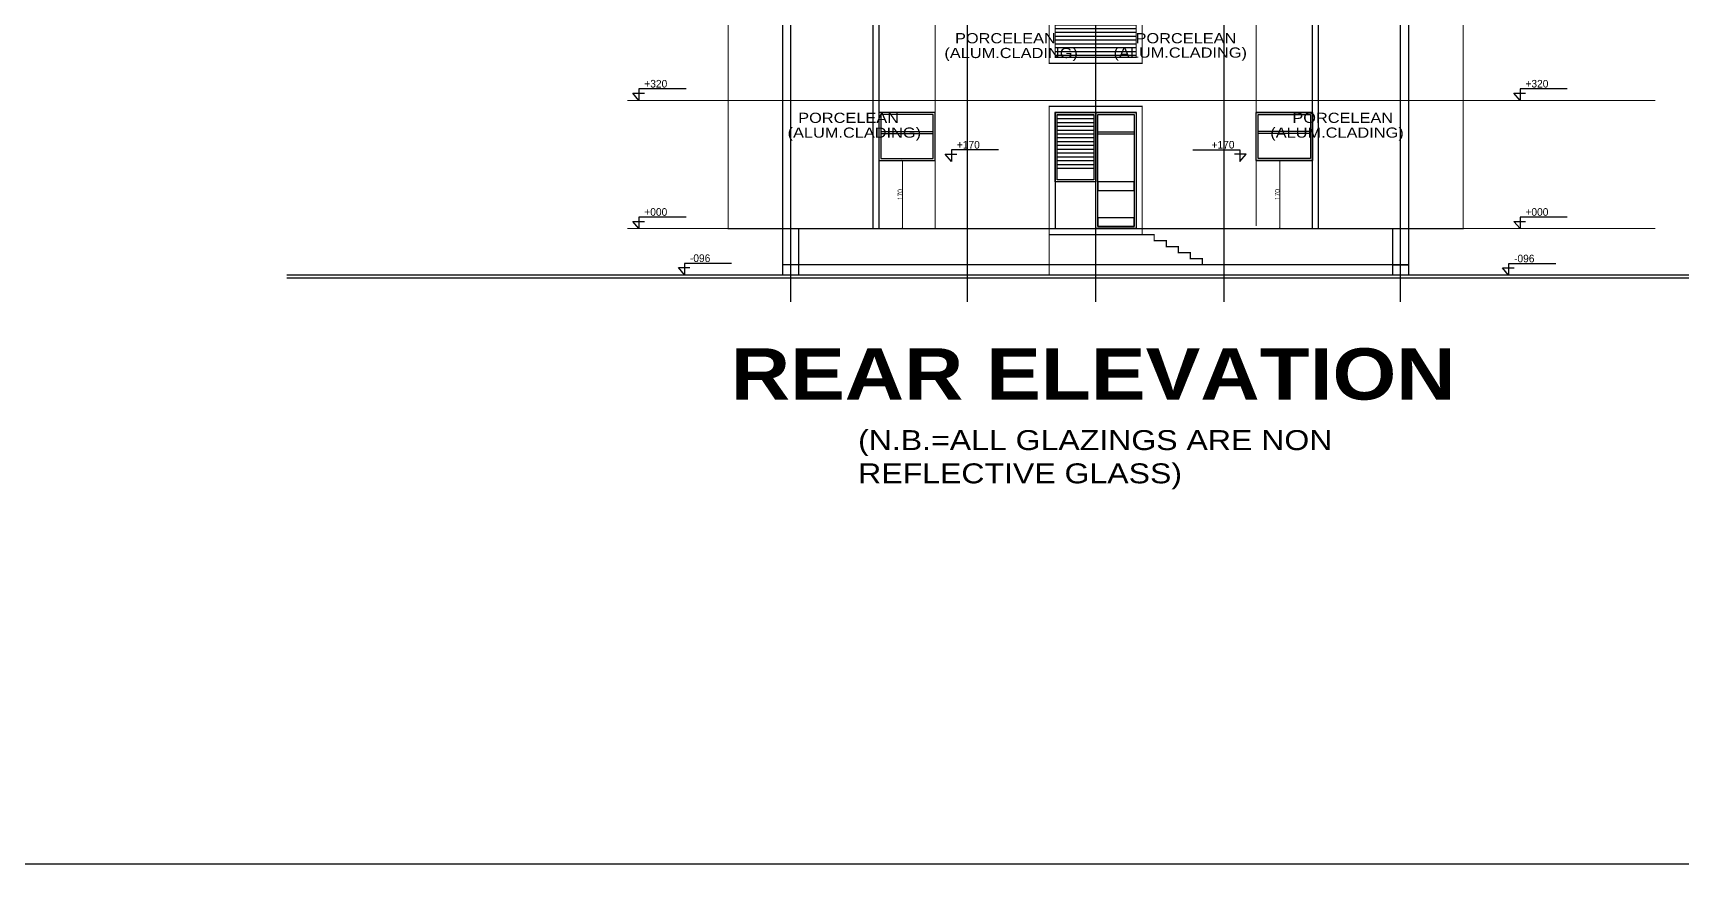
# Model space of a CAD drawing. Extents: x 250879 to 348495, y -51522 to -9360.
# Drawn here: x 304696 to 308807, y -31243 to -29169 of the extents above; entities that cross this region are included whole.
import ezdxf

# ---------------------------------------------------------------- set-up
doc = ezdxf.new("R2010")
doc.units = 0
doc.layers.get('DEFPOINTS').update_dxf_attribs({"color": 9, "linetype": 'CONTINUOUS'})
for name, color, linetype, lineweight in [('A-text function', 30, 'CONTINUOUS', 20), ('dimention', 151, 'CONTINUOUS', 13), ('VIS', 8, 'CONTINUOUS', 18)]:
    doc.layers.add(name, color=color, linetype=linetype, lineweight=lineweight)
for name, color, linetype in [('AXIS', 1, 'CONTINUOUS'), ('CURTAIN', 150, 'CONTINUOUS'), ('DOOR', 4, 'CONTINUOUS'), ('TEXT', 3, 'CONTINUOUS'), ('WALL', 7, 'CONTINUOUS')]:
    doc.layers.add(name, color=color, linetype=linetype)
doc.styles.add('ARIAL', font='BOD_CR.TTF', dxfattribs={"width": 1.2})
doc.styles.get("Standard").update_dxf_attribs({"font": 'sanss___.ttf', "height": 15})
doc.styles.add('VITA', font='vinet.ttf')
doc.styles.add('yon', font='ARIALN.TTF')
doc.dimstyles.new('CM', dxfattribs={"dimscale": 0, "dimtxt": 12, "dimasz": 0.4, "dimexe": 50, "dimexo": 1000, "dimgap": 0.03, "dimtad": 1, "dimdec": 0, "dimzin": 0, "dimdsep": 46, "dimtxsty": 'yon', "dimblk": 'Ar thick3', "dimcen": 3, "dimdle": 8, "dimse1": 1, "dimse2": 1, "dimclrd": 8, "dimclre": 8, "dimclrt": 30, "dimadec": 0, "dimazin": 0, "dimtfac": 1, "dimtdec": 0, "dimtix": 1, "dimtmove": 1, "dimatfit": 3, "dimfxl": 50, "dimtolj": 1, "dimtzin": 0, "dimlwd": 9, "dimarcsym": 0})

# ---------------------------------------------------------------- blocks, each defined once
blk = doc.blocks.new('LIME')
at = {"layer": 'DOOR'}
for p, q in [((244475.4, -28849), (244460, -28830.9)), ((244460, -28830.9), (244489, -28830.9)), ((244593, -28820.3), (244475.4, -28820.3)), ((244475.4, -28820.3), (244475.4, -28849))]:
    blk.add_line(p, q, dxfattribs=at)
blk = doc.blocks.new('Ar thick3')
at = {"layer": 'dimention'}
blk.add_line((0, 16), (0, -16), dxfattribs=at)
at = {"layer": 'dimention', "const_width": 1.5}
blk.add_lwpolyline([(-5, -5), (5, 5)], dxfattribs=at)
blk = doc.blocks.new('*D1547')
at = {"layer": 'DEFPOINTS', "color": 0, "linetype": 'Continuous', "transparency": 16777216}
for p in [(306859.1, -29487.2), (306859.1, -29657), (306864.9, -29657)]:
    blk.add_point(p, dxfattribs=at)
at = {"layer": 'WALL', "color": 8, "linetype": 'Continuous', "lineweight": 9, "transparency": 16777216}
blk.add_line((306864.9, -29487.6), (306864.9, -29656.6), dxfattribs=at)
at = {"layer": 'WALL', "color": 8, "linetype": 'Continuous', "lineweight": 9, "transparency": 16777216, "xscale": 0.4, "yscale": 0.4, "zscale": 0.4}
for p, rotation in [((306864.9, -29487.2), 90), ((306864.9, -29657), 270)]:
    blk.add_blockref('Ar thick3', p, dxfattribs=dict(at, rotation=rotation))
at = {"layer": 'WALL', "color": 30, "linetype": 'Continuous', "transparency": 16777216, "insert": (306858.8, -29572.1), "char_height": 12, "attachment_point": 5, "rotation": 90, "style": 'yon'}
blk.add_mtext('\\A1;170', dxfattribs=at)
blk = doc.blocks.new('*D1548')
at = {"layer": 'DEFPOINTS', "color": 0, "linetype": 'Continuous', "transparency": 16777216}
for p in [(307800.3, -29487.2), (307800.3, -29657), (307806.1, -29657)]:
    blk.add_point(p, dxfattribs=at)
at = {"layer": 'WALL', "color": 8, "linetype": 'Continuous', "lineweight": 9, "transparency": 16777216}
blk.add_line((307806.1, -29487.6), (307806.1, -29656.6), dxfattribs=at)
at = {"layer": 'WALL', "color": 8, "linetype": 'Continuous', "lineweight": 9, "transparency": 16777216, "xscale": 0.4, "yscale": 0.4, "zscale": 0.4}
for p, rotation in [((307806.1, -29487.2), 90), ((307806.1, -29657), 270)]:
    blk.add_blockref('Ar thick3', p, dxfattribs=dict(at, rotation=rotation))
at = {"layer": 'WALL', "color": 30, "linetype": 'Continuous', "transparency": 16777216, "insert": (307799.9, -29572.1), "char_height": 12, "attachment_point": 5, "rotation": 90, "style": 'yon'}
blk.add_mtext('\\A1;170', dxfattribs=at)

msp = doc.modelspace()

# ---------------------------------------------------------------- hatches: boundary and pattern name
at = {"layer": 'CURTAIN', "linetype": 'Continuous'}
h = msp.add_hatch(dxfattribs=at)
h.set_pattern_fill('ANSI31', color=256, scale=3, angle=135, style=0)
h.set_pattern_definition([(180, (-2e-10, -2840), (-2e-15, -9.525), [])])
h.paths.add_polyline_path([(307447.61242, -29047.00774), (307346.60106, -29047.00774), (307346.60106, -29232.40834), (307447.61242, -29232.40834)])
h.paths.add_polyline_path([(307346.60106, -29047.00774), (307245.58969, -29047.00774), (307245.58969, -29232.40834), (307346.60106, -29232.40834)])
h = msp.add_hatch(dxfattribs=at)
h.set_pattern_fill('ANSI31', color=256, scale=3, angle=135, style=0)
h.set_pattern_definition([(180, (0, -3160), (-2e-15, -9.525), [])])
h.paths.add_polyline_path([(307341.60106, -29515.61015), (307250.58969, -29515.61015), (307250.58969, -29372.00774), (307341.60106, -29372.00774)])

# ---------------------------------------------------------------- linework, layer by layer
at = {"layer": 'AXIS'}
for p, q in [((307346.60106, -29839.88136), (307346.60106, -25150.91346)), ((306585.96472, -29839.88136), (306585.96472, -25754.2295)), ((307026.44159, -29839.88136), (307026.44159, -25754.2295)), ((307666.76052, -29839.88136), (307666.76052, -25754.2295)), ((308107.2374, -29839.88136), (308107.2374, -25754.2295))]:
    msp.add_line(p, q, dxfattribs=at)
at = {"layer": 'CURTAIN', "linetype": 'Continuous'}
for p, q in [((306810.96472, -29414.55936), (306941.11242, -29414.55936)), ((306810.96472, -29419.55936), (306941.11242, -29419.55936)), ((307351.60106, -29415.73039), (307442.61242, -29415.73039)), ((307351.60106, -29420.73039), (307442.61242, -29420.73039)), ((307882.2374, -29414.55936), (307752.08969, -29414.55936)), ((307882.2374, -29419.55936), (307752.08969, -29419.55936)), ((307346.60106, -29540.61015), (307245.58969, -29540.61015))]:
    msp.add_line(p, q, dxfattribs=at)
for points in [[(306941.11242, -29372.00774), (306810.96472, -29372.00774), (306810.96472, -29482.16415), (306941.11242, -29482.16415)], [(307346.60106, -29367.00774), (307245.58969, -29367.00774), (307245.58969, -29657.00774), (307346.60106, -29657.00774)], [(307245.58969, -29367.00774), (307346.60106, -29367.00774), (307346.60106, -29540.61015), (307245.58969, -29540.61015)], [(307250.58969, -29372.00774), (307341.60106, -29372.00774), (307341.60106, -29535.61015), (307250.58969, -29535.61015)], [(307346.60106, -29367.00774), (307447.61242, -29367.00774), (307447.61242, -29657.00774), (307346.60106, -29657.00774)], [(307351.60106, -29372.00774), (307442.61242, -29372.00774), (307442.61242, -29652.00774), (307351.60106, -29652.00774)], [(307752.08969, -29372.00774), (307882.2374, -29372.00774), (307882.2374, -29482.16415), (307752.08969, -29482.16415)], [(307351.60106, -29562.21064), (307442.61242, -29562.21064), (307442.61242, -29540.61015), (307351.60106, -29540.61015)], [(307351.60106, -29652.00774), (307442.61242, -29652.00774), (307442.61242, -29630.40725), (307351.60106, -29630.40725)]]:
    msp.add_lwpolyline(points, close=True, dxfattribs=at)
at = {"layer": 'VIS', "ltscale": 0.0001}
for p, q in [((308742.26516, -29337.00774), (306178.70669, -29337.00774)), ((308742.26516, -29657.00774), (306178.70669, -29657.00774))]:
    msp.add_line(p, q, dxfattribs=at)
at = {"layer": 'WALL', "linetype": 'Continuous'}
for p, q in [((308127.2374, -29747.00774), (306565.96472, -29747.00774)), ((308087.2374, -29747.00774), (308127.2374, -29747.00774))]:
    msp.add_line(p, q, dxfattribs=at)
for points in [[(260472.89313, -16380.03703), (311150.81778, -16380.03703), (311150.81778, -31242.63333), (260472.89313, -31242.63333)], [(306946.11242, -29367.00774), (306805.96472, -29367.00774), (306805.96472, -29487.16415), (306946.11242, -29487.16415)], [(307245.58969, -29367.00774), (307447.61242, -29367.00774), (307447.61242, -29367.00774), (307245.58969, -29367.00774)], [(307747.08969, -29367.00774), (307887.2374, -29367.00774), (307887.2374, -29487.16415), (307747.08969, -29487.16415)]]:
    msp.add_lwpolyline(points, close=True, dxfattribs=at)
at = {"layer": 'WALL', "linetype": 'Continuous', "const_width": 3}
for points in [[(307902.2374, -29657.00774), (307902.2374, -26432.00774), (306790.96472, -26432.00774), (306790.96472, -29047.00774), (306790.96472, -29657.00774)], [(307887.2374, -29657.00774), (307887.2374, -26447.00774), (306805.96472, -26447.00774), (306805.96472, -29047.00774), (306805.96472, -29657.00774)], [(306946.11242, -26447.00774), (306946.11242, -29657.00774)], [(307747.08969, -26447.00774), (307747.08969, -29650.5485)], [(306429.73678, -29047.00774), (306429.73678, -29657.00774), (306565.96472, -29657.00774)], [(306565.96472, -29047.00774), (306565.96472, -29772.9146)], [(307245.58969, -29047.00774), (307447.61242, -29047.00774), (307447.61242, -29229.36383), (307245.58969, -29229.36383), (307245.58969, -29047.00774)], [(308127.2374, -29047.00774), (308127.2374, -29772.9146)], [(308263.46534, -29047.00774), (308263.46534, -29657.00774), (308127.2374, -29657.00774)], [(307447.61242, -29229.36383), (307245.58969, -29229.36383)], [(306946.11242, -29367.00774), (306805.96472, -29367.00774), (306805.96472, -29487.16415), (306946.11242, -29487.16415), (306946.11242, -29367.00774)], [(307447.61242, -29367.00774), (307245.58969, -29367.00774)], [(307245.58969, -29367.00774), (307447.61242, -29367.00774), (307447.61242, -29657.00774), (307245.58969, -29657.00774), (307245.58969, -29367.00774)], [(307747.08969, -29367.00774), (307887.2374, -29367.00774), (307887.2374, -29487.16415), (307747.08969, -29487.16415), (307747.08969, -29367.00774)], [(306565.96472, -29657.00774), (308127.2374, -29657.00774)], [(306605.80013, -29657.00774), (306605.80013, -29772.9146)], [(306605.96472, -29657.00774), (306605.96472, -29772.9146)], [(307230.58969, -29657.00774), (307230.58969, -29772.9146)], [(307447.61242, -29657.00774), (307245.58969, -29657.00774)], [(307462.61242, -29657.00774), (307462.61242, -29672.00774), (307492.61242, -29672.00774), (307492.61242, -29687.00774), (307522.61242, -29687.00774), (307522.61242, -29702.00774), (307552.61242, -29702.00774), (307552.61242, -29717.00774), (307582.61242, -29717.00774), (307582.61242, -29732.00774), (307612.61242, -29732.00774), (307612.61242, -29747.00774), (308087.2374, -29747.00774)], [(308087.2374, -29657.00774), (308087.2374, -29772.9146)], [(305328.42025, -29772.9146), (309551.45354, -29772.9146)], [(305328.42025, -29779.99328), (309551.45354, -29779.99328)]]:
    msp.add_lwpolyline(points, dxfattribs=at)
for points in [[(307230.58969, -29032.00774), (307462.61242, -29032.00774), (307462.61242, -29244.36383), (307230.58969, -29244.36383)], [(307230.58969, -29352.00774), (307462.61242, -29352.00774), (307462.61242, -29672.00774), (307230.58969, -29672.00774)]]:
    msp.add_lwpolyline(points, close=True, dxfattribs=at)

# ---------------------------------------------------------------- block references
at = {"layer": 'WALL', "linetype": 'Continuous'}
for p in [(61731.70201, -487.97585), (63929.74367, -487.97585), (62511.41819, -640.29498), (61731.70201, -807.97585), (63929.74367, -807.97585), (61845.51991, -923.34835), (63901.34303, -924.17677)]:
    msp.add_blockref('LIME', p, dxfattribs=at)
at = {"layer": 'WALL', "linetype": 'Continuous', "xscale": -1}
msp.add_blockref('LIME', (552181.78392, -640.29498), dxfattribs=at)

# ---------------------------------------------------------------- texts
at = {"layer": 'A-text function', "style": 'ARIAL'}
for s, insert, char_height, width, attachment_point in [('PORCELEAN', (306995.69619, -29169.12106), 25.4016, 769.5478784, 1), ('PORCELEAN', (307697.50592, -29169.12106), 25.4016, 769.5478784, 3), ('(ALUM.CLADING)', (306969.24909, -29206.02768), 25.4016, 769.5478784, 1), ('(ALUM.CLADING)', (307723.95303, -29204.98115), 25.4016, 769.5478784, 3), ('PORCELEAN', (306604.55509, -29367.76731), 25.4016, 769.5478784, 1), ('PORCELEAN', (308088.64702, -29367.76731), 25.4016, 769.5478784, 3), ('(ALUM.CLADING)', (306578.10799, -29404.67394), 25.4016, 769.5478784, 1), ('(ALUM.CLADING)', (308115.09412, -29404.67394), 25.4016, 769.5478784, 3), ('(N.B.=ALL GLAZINGS ARE NON REFLECTI{\\W1.2;VE GLASS)}', (306753.96266, -30159.83661), 49.787136, 1341.3223434, 1)]:
    msp.add_mtext(s, dxfattribs=dict(at, insert=insert, char_height=char_height, width=width, attachment_point=attachment_point))
at = {"layer": 'TEXT', "char_height": 19.008, "width": 1279.0191168}
for s, insert, attachment_point, rotation in [('{\\fStylus BT|b0|i0|c0|p34;+320}', (306220.6405, -29285.83962), 1, 359.87305455), ('{\\fStylus BT|b0|i0|c0|p34;+320}', (308418.68216, -29285.83962), 1, 359.87305455), ('{\\fStylus BT|b0|i0|c0|p34;+170}', (307000.35668, -29438.15875), 1, 359.87305455), ('{\\fStylus BT|b0|i0|c0|p34;+170}', (307692.84543, -29438.15875), 3, 0.12694545), ('{\\fStylus BT|b0|i0|c0|p34;+000}', (306220.6405, -29605.83962), 1, 359.87305455), ('{\\fStylus BT|b0|i0|c0|p34;+000}', (308418.68216, -29605.83962), 1, 359.87305455), ('{\\fStylus BT|b0|i0|c0|p34;-096}', (306334.4584, -29721.21212), 1, 359.87305455), ('{\\fStylus BT|b0|i0|c0|p34;-096}', (308390.28152, -29722.04055), 1, 359.87305455)]:
    msp.add_mtext(s, dxfattribs=dict(at, insert=insert, attachment_point=attachment_point, rotation=rotation))
at = {"layer": 'WALL', "insert": (308244.34399, -29955.61685), "char_height": 128, "attachment_point": 3, "style": 'VITA'}
msp.add_mtext('{\\fArial Black|b0|i0|c0|p34;REAR ELEVATION}', dxfattribs=at)

# ---------------------------------------------------------------- dimensions: what is measured, and where the dimension line sits
at = {"layer": 'WALL', "linetype": 'Continuous'}
for base, p1, p2, picture, middle in [((306864.92829, -29657.00774), (306859.13566, -29487.16415), (306859.13566, -29657.00774), '*D1547', (306858.77142, -29572.08595)), ((307806.05327, -29657.00774), (307800.26063, -29487.16415), (307800.26063, -29657.00774), '*D1548', (307799.89639, -29572.08595))]:
    dim = msp.add_linear_dim(base=base, p1=p1, p2=p2, angle=90, dimstyle='CM', override={"dimscale": 1}, dxfattribs=at)
    dim.commit()
    dim.dimension.update_dxf_attribs({"geometry": picture, "text_midpoint": middle})

doc.saveas('drawing.dxf')
